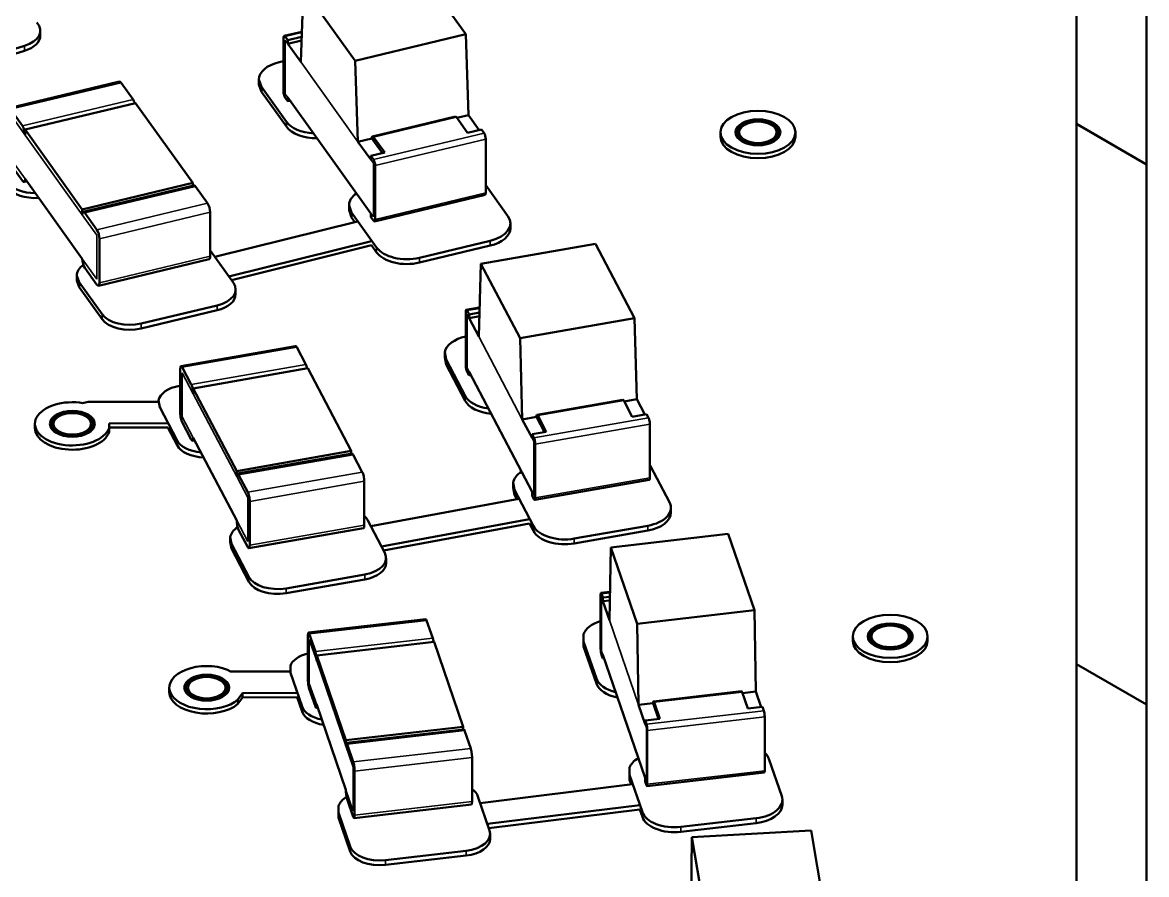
# Model space of a CAD drawing. Header units: inches. Extents: x 9.1 to 24.9, y 4.9 to 17.
# Drawn here: x 20.475 to 21.362, y 12.059 to 12.731 of the extents above; entities that cross this region are included whole.
import ezdxf

# ---------------------------------------------------------------- set-up
doc = ezdxf.new("R2010")
doc.units = ezdxf.units.IN
doc.header["$MEASUREMENT"] = 0
doc.layers.add('Visible (ANSI)', color=7, linetype='Continuous', lineweight=50)
doc.layers.add('Visible Narrow (ANSI)', color=7, linetype='Continuous', lineweight=35)

msp = doc.modelspace()

# ---------------------------------------------------------------- linework, layer by layer
at = {"layer": 'Visible (ANSI)'}
for p, q in [((21.36238260622805, 13.58382475902), (21.36238260622806, 11.46990448206585)), ((20.78433032416037, 12.77887299489674), (20.82500927169524, 12.72217277200917)), ((21.30705280902616, 12.75844619005915), (21.30705275682069, 11.45347485314478)), ((20.69477467877132, 12.7003915011215), (20.69703462030104, 12.7579965492882)), ((20.69703462030104, 12.7579965492882), (20.73771356783591, 12.70129632640063)), ((20.48924358135541, 12.72502282914504), (20.48924358135541, 12.72116536498318)), ((20.68174686444179, 12.72084770129037), (20.69570819611047, 12.72418650226589)), ((20.68121502959303, 12.67685946963686), (20.68121502959303, 12.71929157541735)), ((20.68257099451086, 12.72029466610917), (20.6846049418876, 12.71745965496478)), ((20.69551690487002, 12.72006921066585), (20.6846049418876, 12.71745965496478)), ((20.6846049418876, 12.71456655684339), (20.6846049418876, 12.71745965496478)), ((20.6846049418876, 12.71456655684339), (20.69543237382151, 12.71715589725598)), ((20.6846049418876, 12.71456655684339), (20.69477467877132, 12.7003915011215)), ((20.69551690487002, 12.72006921066585), (20.69551690487002, 12.71931056146176)), ((20.69554512478829, 12.72002987642167), (20.69551690487002, 12.72006921066585)), ((20.82500927169524, 12.72217277200917), (20.73771356783591, 12.70129632640063)), ((20.82500927169524, 12.72217277200917), (20.82726921322496, 12.65826769907718)), ((20.4767569188559, 12.71299499173407), (20.41946682121682, 12.69531522089591)), ((20.4767569188559, 12.70913752757221), (20.41946682121682, 12.69145775673405)), ((20.67769147191018, 12.70015305957451), (20.68121502959303, 12.70099570604828)), ((20.73771356783591, 12.70129632640063), (20.73997350936562, 12.63739125346864)), ((20.4644367212663, 12.66388632450437), (20.55173242512564, 12.68476277011291)), ((20.55296862022925, 12.6839332173411), (20.56246037465406, 12.670703165334)), ((20.66174206600583, 12.68251427429307), (20.66174206600583, 12.68637173845494)), ((20.66370879721726, 12.6806633183333), (20.66174206600583, 12.68637173845494)), ((20.66370879721726, 12.67680585417144), (20.66174206600583, 12.68251427429307)), ((20.68348326106394, 12.65310072431245), (20.66370879721726, 12.6806633183333)), ((20.66370879721726, 12.67680585417144), (20.66370879721726, 12.6806633183333)), ((20.68348326106394, 12.64924326015058), (20.66370879721726, 12.67680585417144)), ((20.68257099451086, 12.67207636408587), (20.6846049418876, 12.66924135294149)), ((20.6846049418876, 12.67213445106289), (20.75014324624934, 12.58078409196625)), ((20.6846049418876, 12.66924135294149), (20.6846049418876, 12.67213445106289)), ((20.68637659543091, 12.66966503735206), (20.6846049418876, 12.66924135294149)), ((20.46567291636991, 12.66305677173257), (20.47516467079472, 12.64982671972546)), ((20.47719861817146, 12.64699170858108), (20.5644943220308, 12.66786815418962)), ((20.5644943220308, 12.66786815418962), (20.6096931526251, 12.60486790653677)), ((20.75141730719679, 12.64155693504272), (20.81688908509129, 12.65721426924913)), ((20.81771321516037, 12.65666123406792), (20.82652698712626, 12.64437618577562)), ((20.82726921322496, 12.65826769907718), (20.81812890378584, 12.65608182778667)), ((20.82726921322496, 12.65826769907718), (20.83566729656537, 12.64656205706612)), ((20.47719861817146, 12.64699170858108), (20.52239744876577, 12.58399146092823)), ((20.47719861817146, 12.64265206139899), (20.47719861817146, 12.64699170858108)), ((20.82652698712626, 12.64437618577562), (20.83743895010867, 12.64698574147668)), ((20.83743895010867, 12.64698574147668), (20.83947289748542, 12.64415073033231)), ((21.02616068320286, 12.64476050104808), (21.02616068320286, 12.64138521990645)), ((21.08521556509262, 12.64476050104808), (21.08521556509262, 12.64138521990645)), ((21.36238260622805, 12.61945871855418), (21.30705280474388, 12.65140339433528)), ((20.75088547234804, 12.64000080916971), (20.73997350936562, 12.63739125346864)), ((20.73997350936562, 12.63739125346864), (20.75014324624934, 12.62321619774674)), ((20.75088547234804, 12.64000080916971), (20.75928355568845, 12.62829516715865)), ((20.76105520923176, 12.62871885156921), (20.75224143726587, 12.64100389986152)), ((20.84082886240325, 12.59693551900082), (20.84082886240325, 12.63936762478132)), ((20.75014324624934, 12.62610929586814), (20.76105520923176, 12.62871885156921)), ((20.75014324624934, 12.62610929586814), (20.75217719362608, 12.62327428472376)), ((20.75014324624934, 12.62610929586814), (20.75014324624934, 12.62321619774674)), ((20.46567291636991, 12.6196602999116), (20.47516467079472, 12.6064302479045)), ((20.75353315854391, 12.57605907339229), (20.75353315854391, 12.61849117917278)), ((20.47719861817146, 12.60793488394222), (20.52239744876577, 12.54493463628936)), ((20.47640086589833, 12.6056006951327), (20.47851118294258, 12.60610536967043)), ((20.52239744876577, 12.58399146092823), (20.6096931526251, 12.60486790653677)), ((20.5231952010389, 12.58198600255565), (20.61049090489823, 12.6028624481642)), ((20.6096931526251, 12.60267166865039), (20.6096931526251, 12.60486790653677)), ((20.61172710000184, 12.60203289539239), (20.62121885442664, 12.58880284338529)), ((20.84082886240325, 12.60306720414738), (20.85833509477902, 12.57866617969739)), ((20.75300132369516, 12.57450294751927), (20.8402970275545, 12.59537939312781)), ((20.52239744876577, 12.57965181374613), (20.52239744876577, 12.58399146092823)), ((20.52443139614251, 12.58115644978385), (20.53392315056731, 12.56792639777675)), ((20.62325280180339, 12.54691100760204), (20.62325280180339, 12.58162818505881)), ((20.73293023607373, 12.58328891653067), (20.73293023607373, 12.58714638069253)), ((20.73489696728517, 12.5814379605709), (20.73293023607373, 12.58714638069253)), ((20.73489696728517, 12.57758049640904), (20.73293023607373, 12.58328891653067)), ((20.75467143113184, 12.55387536655004), (20.73489696728517, 12.5814379605709)), ((20.73489696728517, 12.57758049640904), (20.73489696728517, 12.5814379605709)), ((20.75014324624934, 12.58078409196625), (20.75014324624934, 12.57789099384485)), ((20.62691313597405, 12.54649409353763), (20.73953784975597, 12.5744870934724)), ((20.73748275767972, 12.57397629801354), (20.73489696728517, 12.57758049640904)), ((20.75014324624934, 12.57789099384485), (20.75217719362608, 12.57505598270047)), ((20.86030179897902, 12.57295775957576), (20.86030179897902, 12.5691002954139)), ((20.53595709794405, 12.52603456199351), (20.53595709794405, 12.56075173945027)), ((20.75064848487265, 12.55900055854487), (20.63807973829763, 12.53092960585926)), ((20.75064848487265, 12.55562527740324), (20.64013381614217, 12.52806654435)), ((20.75467143113184, 12.55001790238818), (20.75064848487265, 12.55562527740324)), ((20.8443524200861, 12.55917643845618), (20.78842865318799, 12.5458024655521)), ((20.8443524200861, 12.55531897429432), (20.78842865318799, 12.54194500139023)), ((20.92747186147512, 12.55684059498575), (20.83705230219334, 12.54100475846092)), ((20.92747186147512, 12.55684059498575), (20.95832889409665, 12.49811136848298)), ((20.62352698111589, 12.55121386093326), (20.641606560118, 12.52601377083834)), ((20.52443139614251, 12.53775997796289), (20.53392315056731, 12.52452992595579)), ((20.53515934567092, 12.52370037318398), (20.62245504953026, 12.54457681879252)), ((20.83533802260325, 12.48351243271729), (20.83705230219334, 12.54100475846092)), ((20.83705230219334, 12.54100475846092), (20.86790933481485, 12.48227553195816)), ((20.51806512265308, 12.52778478085336), (20.51806512265308, 12.53164224501522)), ((20.51986331746872, 12.52642314422252), (20.51806512265308, 12.53164224501522)), ((20.51986331746872, 12.52256568006066), (20.51806512265308, 12.52778478085336)), ((20.53794289647082, 12.5012230541276), (20.51986331746872, 12.52642314422252)), ((20.51986331746872, 12.52256568006066), (20.51986331746872, 12.52642314422252)), ((20.53794289647082, 12.49736558996574), (20.51986331746872, 12.52256568006066)), ((20.64340459101703, 12.52079475236113), (20.64340459101703, 12.51693728819927)), ((20.62882234790264, 12.50819460088903), (20.56880660417173, 12.49384208576368)), ((20.62882234790264, 12.50433713672717), (20.56880660417173, 12.48998462160182)), ((20.82505234506274, 12.46065673577105), (20.82505234506274, 12.50308884155154)), ((20.82546965144411, 12.50462138470973), (20.83602254852081, 12.50646959049946)), ((20.82608091281679, 12.50402429878951), (20.82762376444787, 12.50108783746438)), ((20.83590532555658, 12.50253824762927), (20.82762376444787, 12.50108783746438)), ((20.82762376444787, 12.49819473934298), (20.82762376444787, 12.50108783746438)), ((20.82762376444787, 12.49819473934298), (20.83581860763921, 12.49962996196688)), ((20.82762376444787, 12.49819473934298), (20.83533802260325, 12.48351243271729)), ((20.95832889409665, 12.49811136848298), (20.86790933481485, 12.48227553195816)), ((20.95832889409665, 12.49811136848298), (20.96004317368673, 12.43409357312793)), ((20.60029261154177, 12.46024968405368), (20.69071217082356, 12.47608552057851)), ((20.69162906288259, 12.47518989169819), (20.69882903716094, 12.46148640551421)), ((20.86790933481485, 12.48227553195816), (20.86962361440494, 12.4182577366031)), ((20.80851597002707, 12.46733291698713), (20.80851597002707, 12.471190381149)), ((20.80950405431781, 12.46539815761845), (20.80851597002707, 12.471190381149)), ((20.80950405431781, 12.46154069345658), (20.80851597002707, 12.46733291698713)), ((20.59966665196972, 12.42323369185964), (20.59966665196972, 12.45795086931641)), ((20.6012095036008, 12.45935405517336), (20.60840947787915, 12.44565056898938)), ((20.60995232951023, 12.44271410766425), (20.70037188879202, 12.45854994418907)), ((20.70037188879202, 12.45854994418907), (20.73465748059371, 12.39329524807489)), ((20.82450404409359, 12.4368492100114), (20.80950405431781, 12.46539815761845)), ((20.80950405431781, 12.46154069345658), (20.80950405431781, 12.46539815761845)), ((20.82450404409359, 12.43299174584954), (20.80950405431781, 12.46154069345658)), ((20.82608091281679, 12.45580599676622), (20.82762376444787, 12.45286953544108)), ((20.82762376444787, 12.45576263356248), (20.87733787256032, 12.36114332419691)), ((20.82762376444787, 12.45286953544108), (20.82762376444787, 12.45576263356248)), ((20.82901574370485, 12.45311332291511), (20.82762376444787, 12.45286953544108)), ((20.59922324778607, 12.44476197802833), (20.59966665196972, 12.44483963435191)), ((20.60995232951023, 12.44271410766425), (20.64423792131192, 12.37745941155006)), ((20.60995232951023, 12.43837446048215), (20.60995232951023, 12.44271410766425)), ((20.52026636833399, 12.43143434291249), (20.5225157195471, 12.43089637131682)), ((20.5225157195471, 12.43089637131682), (20.52705434288374, 12.43198157242215)), ((20.52705434288374, 12.43198157242215), (20.58267169792838, 12.43198157242215)), ((20.58257205232081, 12.43198157242215), (20.58257205232081, 12.43304782373479)), ((20.58347553434745, 12.42775210406018), (20.58257205232081, 12.43304782373479)), ((20.88134336569652, 12.42176975932689), (20.94915803515786, 12.43364663672051)), ((20.94976929653055, 12.43304955080029), (20.95645498693188, 12.42032488505803)), ((20.96004317368673, 12.43409357312793), (20.95013270803349, 12.43235788103635)), ((20.96004317368673, 12.43409357312793), (20.96636545258512, 12.42206057714961)), ((20.59718978685201, 12.40165018706251), (20.58347553434745, 12.42775210406018)), ((20.58347553434745, 12.42726992103995), (20.58347553434745, 12.42775210406018)), ((20.88864031747054, 12.40844800766441), (20.88195462706921, 12.42117267340668)), ((20.95645498693188, 12.42032488505803), (20.96775743184211, 12.42230436462363)), ((20.96775743184211, 12.42230436462363), (20.96930028347318, 12.41936790329849)), ((20.4849783494283, 12.41471416450289), (20.4849783494283, 12.41133888336126)), ((20.58983242319441, 12.41517104908237), (20.54346601288658, 12.41509764465888)), ((20.54346601288658, 12.41509764465888), (20.54346609640313, 12.41138835533914)), ((20.6012095036008, 12.4159575833524), (20.60840947787915, 12.40225409716842)), ((20.88092605931516, 12.4202372161687), (20.86962361440494, 12.4182577366031)), ((20.86962361440494, 12.4182577366031), (20.87733787256032, 12.40357542997741)), ((20.88092605931516, 12.4202372161687), (20.88724833821356, 12.40820422019039)), ((20.97032885122723, 12.37208505851317), (20.97032885122723, 12.41451716429367)), ((20.58983242319441, 12.41179576794074), (20.54346601288658, 12.41172236351725)), ((20.54346609640313, 12.40801307419751), (20.54346609640313, 12.41138835533914)), ((20.59718978685201, 12.39779272290065), (20.5898324231944, 12.41179576794074)), ((20.60995232951023, 12.40365728302538), (20.64423792131192, 12.3384025869112)), ((20.87733787256032, 12.40646852809881), (20.88864031747054, 12.40844800766441)), ((20.87733787256032, 12.40646852809881), (20.87888072419139, 12.40353206677367)), ((20.87733787256032, 12.40646852809881), (20.87733787256032, 12.40357542997741)), ((20.60932636993818, 12.4013584682881), (20.61100562988207, 12.40165256932294)), ((20.87990929194545, 12.35624922198835), (20.87990929194545, 12.39868132776884)), ((20.64423792131192, 12.37745941155006), (20.73465748059371, 12.39329524807489)), ((20.64486388088396, 12.37541857910524), (20.73528344016575, 12.39125441563007)), ((20.73465748059371, 12.39114478676732), (20.73465748059371, 12.39329524807489)), ((20.73620033222478, 12.39035878674975), (20.74340030650314, 12.37665530056577)), ((20.64423792131192, 12.37311976436797), (20.64423792131192, 12.37745941155006)), ((20.97087715219638, 12.38142709366583), (20.98587714197217, 12.35287814605879)), ((20.645780772943, 12.37452295022492), (20.65298074722135, 12.36081946404094)), ((20.74494315813422, 12.33466201460176), (20.74494315813422, 12.36937919205853)), ((20.86251576618681, 12.36455676346374), (20.86251576618681, 12.3684142276256)), ((20.86350385047755, 12.36262200409505), (20.86251576618681, 12.3684142276256)), ((20.87949198556408, 12.35471667883017), (20.96991154484587, 12.37055251535499)), ((20.86350385047755, 12.35876453993319), (20.86251576618681, 12.36455676346374)), ((20.87850384025333, 12.33407305648801), (20.86350385047755, 12.36262200409505)), ((20.86350385047755, 12.35876453993319), (20.86350385047755, 12.36262200409505)), ((20.87733787256032, 12.36114332419691), (20.87733787256032, 12.35825022607552)), ((20.65452359885242, 12.31882617807694), (20.65452359885242, 12.35354335553371)), ((20.7500669765833, 12.33384906541834), (20.86703739213909, 12.35541455677324)), ((20.86542059286438, 12.35511647224806), (20.86350385047755, 12.35876453993319)), ((20.87733787256032, 12.35825022607552), (20.87888072419139, 12.35531376475038)), ((20.98698966878357, 12.34854801624145), (20.98698966878357, 12.34469055207959)), ((20.65389763928038, 12.31652736333966), (20.74431719856217, 12.33236319986449)), ((20.74742002325193, 12.3388869306705), (20.76113427575649, 12.31278501367284)), ((20.87544499167049, 12.33941267129794), (20.75847455630494, 12.31784717629077)), ((20.8754449916705, 12.33603739015631), (20.76009135177019, 12.31476997897198)), ((20.87850384025333, 12.33021559232614), (20.8754449916705, 12.33603739015631)), ((20.9686529394645, 12.33427354818782), (20.91072794902024, 12.32412875497023)), ((20.639143323023, 12.32152014483077), (20.639143323023, 12.32537760899264)), ((20.64004680504964, 12.32008188931802), (20.639143323023, 12.32537760899264)), ((20.645780772943, 12.33112647840396), (20.65298074722135, 12.31742299221998)), ((20.9686529394645, 12.33041608402596), (20.91072794902024, 12.32027129080837)), ((21.03222959645419, 12.3277768399365), (20.93955697153419, 12.31713412025786)), ((21.03222959645419, 12.3277768399365), (21.05296754407007, 12.26758420437443)), ((20.64004680504964, 12.31622442515616), (20.639143323023, 12.32152014483077)), ((20.6537610575542, 12.29397997232036), (20.64004680504964, 12.32008188931802)), ((20.64004680504964, 12.31622442515616), (20.64004680504964, 12.32008188931802)), ((20.6537610575542, 12.2901225081585), (20.64004680504964, 12.31622442515616)), ((20.93840486333331, 12.25972309501752), (20.93955697153419, 12.31713412025786)), ((20.93955697153419, 12.31713412025786), (20.96029491915007, 12.25694148469579)), ((20.7621513942255, 12.30882611755916), (20.7621513942255, 12.3049686533973)), ((20.74538656231787, 12.29577513970468), (20.68322302349738, 12.28488802572745)), ((20.74538656231787, 12.29191767554282), (20.68322302349738, 12.28103056156559)), ((20.93149221412802, 12.23735520109105), (20.93149221412802, 12.27978730687155)), ((20.93177921531665, 12.28130105556061), (20.93885418885448, 12.28211356044177)), ((20.93218347904855, 12.28067398380754), (20.93322037642934, 12.27766435202944)), ((20.93877771093797, 12.278302568044), (20.93322037642934, 12.27766435202944)), ((20.93322037642934, 12.27477125390804), (20.93322037642934, 12.27766435202944)), ((20.93322037642934, 12.27477125390804), (20.93871951895359, 12.2754027870324)), ((20.93322037642934, 12.27477125390804), (20.93840486333331, 12.25972309501752)), ((21.05296754407007, 12.26758420437443), (20.96029491915008, 12.25694148469579)), ((21.05296754407007, 12.26758420437443), (21.05411965227095, 12.20348510851607)), ((20.70090433268995, 12.24990283192638), (20.79357695760994, 12.26054555160502)), ((20.79418335320779, 12.25960494397542), (20.7990222076515, 12.2455599956776)), ((20.96029491915007, 12.25694148469579), (20.96144702735096, 12.19284238883744)), ((20.70047383090701, 12.21291503143602), (20.70047383090701, 12.24763220889279)), ((20.7015107282878, 12.24896222429678), (20.70634958273151, 12.23491727599896)), ((20.9180517657481, 12.24291886386468), (20.9180517657481, 12.2487391022287)), ((21.13055636940166, 12.24695950935593), (21.13055636940166, 12.2435842282143)), ((21.18961125129142, 12.24695950935593), (21.18961125129142, 12.2435842282143)), ((20.7073864801123, 12.23190764422086), (20.80005910503229, 12.2425503638995)), ((20.80005910503229, 12.2425503638995), (20.82310126904994, 12.17566965771941)), ((20.92813271430676, 12.21365855164789), (20.9180517657481, 12.24291886386468)), ((20.9180517657481, 12.23906139970281), (20.9180517657481, 12.24291886386468)), ((20.92813271430676, 12.20980108748602), (20.9180517657481, 12.23906139970281)), ((20.7073864801123, 12.23190764422086), (20.73042864412994, 12.16502693804077)), ((20.7073864801123, 12.22756799703876), (20.7073864801123, 12.23190764422086)), ((20.93218347904855, 12.23245568178425), (20.93322037642934, 12.22944605000615)), ((20.93322037642934, 12.23233914812754), (20.96663151425493, 12.13536212416642)), ((20.93322037642934, 12.22944605000615), (20.93322037642934, 12.23233914812754)), ((20.93417918841779, 12.22955616199689), (20.93322037642934, 12.22944605000615)), ((20.63697648616026, 12.22068222239381), (20.63942126609793, 12.21927072803868)), ((20.63942126609793, 12.21927072803868), (20.68660126790278, 12.21920027718312)), ((20.68660126790278, 12.21828611031136), (20.68660126790278, 12.22360748212265)), ((20.6958181542459, 12.19153382485601), (20.68660126790278, 12.21828611031136)), ((20.68660126790278, 12.21780392729113), (20.68660126790278, 12.21828611031136)), ((21.30705278769049, 12.22512369803368), (21.36238260622806, 12.1931790124068)), ((20.5910443573763, 12.20650753462825), (20.5910443573763, 12.20313225348661)), ((20.64884427128388, 12.20222305092174), (20.64512319144502, 12.197036352828)), ((20.69194504406061, 12.20229345880302), (20.64884427128388, 12.20222305092174)), ((20.64884427128388, 12.19884776978011), (20.64884427128388, 12.20222305092174)), ((20.7015107282878, 12.20556575247581), (20.70634958273151, 12.191520804178)), ((20.97331810665458, 12.19568647748633), (21.04282257534458, 12.20366851724531)), ((21.04322683907648, 12.20304144549224), (21.04772006105992, 12.18999970778713)), ((21.05411965227095, 12.20348510851607), (21.0434943861444, 12.20226488054699)), ((21.05411965227095, 12.20348510851607), (21.05834532718647, 12.19121993575621)), ((20.64884427128388, 12.19884776978011), (20.64512319144502, 12.19366107168637)), ((20.64512319144502, 12.19366107168637), (20.64512319144502, 12.197036352828)), ((20.69194504406061, 12.19891817766139), (20.64884427128388, 12.19884776978011)), ((20.6958181542459, 12.18767636069415), (20.69194504406061, 12.1989181776614)), ((20.70695597832936, 12.19058019654839), (20.70812261040867, 12.19071417503663)), ((20.7073864801123, 12.19285081958199), (20.73042864412994, 12.12597011340191)), ((20.97303110546596, 12.19417272879727), (20.96144702735096, 12.19284238883744)), ((20.96144702735096, 12.19284238883744), (20.96663151425493, 12.17779422994692)), ((20.97303110546596, 12.19417272879727), (20.97725678038148, 12.1819075560374)), ((20.97821559236992, 12.18201766802814), (20.97372237038648, 12.19505940573326)), ((21.04772006105992, 12.18999970778713), (21.05930413917492, 12.19133004774696)), ((21.05930413917492, 12.19133004774696), (21.06034103655571, 12.18832041596885)), ((20.96663151425493, 12.18068732806832), (20.97821559236992, 12.18201766802814)), ((21.06103230147624, 12.14098879088156), (21.06103230147624, 12.18342089666205)), ((20.73042864412994, 12.16502693804077), (20.82310126904994, 12.17566965771941)), ((20.73085914591289, 12.16295791389228), (20.82353177083288, 12.17360063357092)), ((20.82310126904994, 12.1735511938383), (20.82310126904994, 12.17566965771941)), ((20.82413816643073, 12.17266002594131), (20.82897702087444, 12.15861507764349)), ((20.96663151425493, 12.18068732806832), (20.96766841163572, 12.17767769629021)), ((20.96663151425493, 12.18068732806832), (20.96663151425493, 12.17779422994692)), ((20.96835967655625, 12.13034607120292), (20.96835967655625, 12.17277817698341)), ((20.73042864412994, 12.16068729085868), (20.73042864412994, 12.16502693804077)), ((20.73146554151074, 12.16201730626267), (20.73630439595444, 12.14797235796485)), ((20.83001391825523, 12.11654862122652), (20.83001391825523, 12.15126579868329)), ((21.06439180129751, 12.15021994971773), (21.07447274985616, 12.12095963750094)), ((20.73734129333524, 12.10590590154788), (20.73734129333524, 12.14062307900465)), ((20.95434304693277, 12.13758173988422), (20.95434304693277, 12.14340197824824)), ((20.96442399549142, 12.10832142766743), (20.95434304693277, 12.13758173988422)), ((20.95434304693277, 12.13372427572236), (20.95434304693277, 12.13758173988422)), ((20.96807267536762, 12.12883232251385), (21.06074530028761, 12.13947504219249)), ((20.83645705696713, 12.11538307756208), (20.9567134440533, 12.13021939480178)), ((20.95559798345673, 12.13008177776799), (20.95434304693277, 12.13372427572236)), ((20.96663151425493, 12.13536212416642), (20.96663151425493, 12.13246902604503)), ((20.96663151425493, 12.13246902604503), (20.96766841163572, 12.12945939426692)), ((20.83466959491634, 12.12057123907814), (20.84388648125946, 12.09381895362279)), ((20.7246208405516, 12.10793302924463), (20.7246208405516, 12.11325440105592)), ((20.73146554151074, 12.11862083444171), (20.73630439595444, 12.10457588614389)), ((20.73691079155229, 12.10363527851428), (20.82958341647229, 12.11427799819292)), ((20.96236385131838, 12.11381888647992), (20.84210748184845, 12.09898255207638)), ((21.07496920276155, 12.11804949384867), (21.07496920276155, 12.11419202968681)), ((20.73383772689472, 12.08118074378928), (20.7246208405516, 12.10793302924463)), ((20.7246208405516, 12.10407556508277), (20.7246208405516, 12.10793302924463)), ((20.73383772689472, 12.07732327962741), (20.7246208405516, 12.10407556508277)), ((20.96236385131838, 12.11044360533829), (20.84322294460185, 12.09574488841395)), ((20.96442399549142, 12.10446396350556), (20.96236385131838, 12.11044360533829)), ((21.05417305043308, 12.10341936221053), (20.99480464347315, 12.09660139074104)), ((21.05417305043308, 12.09956189804867), (20.99480464347315, 12.09274392657918)), ((21.09759445416547, 12.09388788407554), (21.00356125164527, 12.0885407764515)), ((21.09759445416547, 12.09388788407554), (21.10801359900364, 12.03281152743926)), ((20.84434031973764, 12.09115840831125), (20.84434031973764, 12.08730094414939)), ((21.00298241026536, 12.03117884682639), (21.00356125164527, 12.0885407764515)), ((21.00356125164527, 12.0885407764515), (21.01398039648344, 12.02746441981522)), ((20.82532676561739, 12.07778212498947), (20.76161432887991, 12.07046528696724)), ((20.82532676561739, 12.0739246608276), (20.76161432887991, 12.06660782280538))]:
    msp.add_line(p, q, dxfattribs=at)
for centre, major_axis, ratio, start_param, end_param in [((20.46562144218434, 12.72502282914504), (0.02362213917106304, -1.051761477560741e-16), 0.5773502691896286, 5.203266545350408, 6.774054633823312), ((20.46562144218434, 12.72116536498318), (0.02362213917106304, -1.73090562470852e-16), 0.5773502691896287, 5.203266545350412, 6.283185307179608), ((20.68257099451086, 12.71740156798777), (-0.0008241300690747196, 0.003446133302601211), 0.3124597141037205, 5.629921726318825, 7.200718053114044), ((20.68757833702783, 12.68637187918815), (-0.02583627102330714, 1.161318227944473e-16), 0.5773502691896287, 5.105077682503323, 6.283194741864672), ((20.55296862022925, 12.67959357015901), (-0.001236195103612373, 0.005169199953901747), 0.3124597141037642, 5.629921726320866, 6.283185307179936), ((20.56246037465406, 12.66636351815191), (-0.001236195103612235, 0.005169199953901781), 0.3124597141037946, 4.899807481531484, 5.629921726320939), ((20.68257099451086, 12.67496946220727), (0.0008241300690748307, -0.003446133302601184), 0.3124597141037206, 4.05912539952482, 5.629921726318155), ((20.70735320943847, 12.65880914443408), (-0.02583665257452761, 1.176402042271673e-16), 0.5773502691896288, 0.3926997014552462, 1.472403422458034), ((20.81771321516037, 12.65376813594653), (-0.0008241300690748751, 0.003446133302601175), 0.3124597141037639, 5.629921726323513, 6.28318530718004), ((20.47516467079472, 12.64548707254337), (-0.001236195103612428, 0.005169199953901733), 0.3124597141037622, 4.059125399524383, 5.62992172631883), ((20.70735320943847, 12.65495168027222), (-0.02583665257452762, 1.166371037919937e-16), 0.5773502691896287, 0.3926997014554612, 1.581656385291703), ((20.83947289748542, 12.64125763221091), (-0.0008241300690748307, 0.003446133302601184), 0.3124597141037206, 4.05912539952482, 5.629921726318155), ((20.75224143726587, 12.63811080174012), (-0.0008241300690747198, 0.003446133302601212), 0.3124597141037205, 5.629921726318827, 7.200718053114044), ((21.05568812414774, 12.64138521990645), (-0.02952744094488195, 1.890431249860424e-16), 0.5773502691896287, 1.776356839400229e-14, 3.141592653589811), ((20.75217719362608, 12.62038118660237), (-0.0008241300690748307, 0.003446133302601184), 0.3124597141037206, 4.05912539952482, 5.629921726318155), ((20.47516467079472, 12.6107698950866), (0.001236195103612261, -0.005169199953901772), 0.3124597141037622, 5.629921726319502, 7.200718053116118), ((20.48518880869427, 12.61039269928516), (-0.02362218073783469, 1.025536803949687e-16), 0.5773502691896286, 0.3927024316798491, 1.57211272600621), ((20.48518880869427, 12.6065352351233), (-0.02362218073783469, 1.065420717529063e-16), 0.5773502691896286, 0.3927024316798491, 1.686747971917255), ((20.61172710000184, 12.59769324821029), (-0.001236195103612004, 0.005169199953901834), 0.3124597141037639, 5.629921726322984, 6.283185307182542), ((20.75876650709574, 12.58714652142575), (-0.02583627102330714, 1.161318227944473e-16), 0.5773502691896287, 5.596177471975642, 6.283194741864579), ((20.83947289748542, 12.59882552643041), (0.0008241300690747196, -0.003446133302601211), 0.3124597141037205, 0, 0.9175327459354241), ((20.52443139614251, 12.57681680260175), (-0.001236195103612261, 0.005169199953901772), 0.3124597141037622, 5.629921726319502, 7.200718053115473), ((20.62121885442664, 12.58446319620319), (-0.001236195103612428, 0.005169199953901733), 0.3124597141037622, 4.059125399524383, 5.62992172631883), ((20.75217719362608, 12.57794908082187), (0.0008241300690747196, -0.003446133302601211), 0.3124597141037205, 5.629921726318825, 7.20071805311501), ((20.83446514640449, 12.57295775957576), (0.02583665257452762, -1.113228057418187e-16), 0.5773502691896286, 5.105088681840128, 6.67588500863496), ((20.53392315056731, 12.56358675059465), (-0.001236195103612428, 0.005169199953901733), 0.3124597141037622, 4.059125399524383, 5.62992172631883), ((20.83446514640449, 12.5691002954139), (0.02583665257452762, -7.171111641870333e-17), 0.5773502691896287, 5.105088681840027, 6.283185307179585), ((20.62121885442664, 12.54974601874642), (0.001236195103612261, -0.005169199953901772), 0.3124597141037622, 0, 0.9175327459358869), ((20.60170296210229, 12.54599467782657), (0.02362218073783469, -1.072250337513223e-16), 0.5773502691896287, 0.3927024316799441, 0.4220004929026322), ((20.77854137950638, 12.55958378667168), (-0.02583665257452762, 1.657548770155792e-15), 0.5773502691896285, 0.3926997014556441, 1.963496028250409), ((20.77854137950638, 12.55572632250981), (-0.02583665257452762, 1.657548770155792e-15), 0.5773502691896285, 0.3926997014556441, 1.963496028250409), ((20.54168752180295, 12.5316420987749), (-0.02362239915118116, 1.061452334823423e-16), 0.5773502691896285, 5.607016842894448, 6.283174584489265), ((20.52443139614251, 12.54209962514498), (0.001236195103612428, -0.005169199953901733), 0.3124597141037622, 4.059125399524383, 5.62992172631883), ((20.53392315056731, 12.52886957313788), (0.001236195103612261, -0.005169199953901772), 0.3124597141037622, 5.629921726319502, 7.200718053115473), ((20.6197822559566, 12.52079475236113), (0.02362233506043312, -1.085909577481545e-16), 0.5773502691896287, 5.105097944910593, 6.675871967218553), ((20.6197822559566, 12.51693728819927), (0.02362233506043312, -6.556515069875722e-17), 0.5773502691896286, 5.105097944910591, 6.283185307179585), ((20.55976691548442, 12.50644223723429), (-0.02362218073783469, 1.024442997624099e-16), 0.5773502691896286, 0.3927024316799441, 1.963489519704112), ((20.82608091281679, 12.50113120066812), (-0.0006112613726885911, 0.003490184041609997), 0.237016446473831, 5.646810199859577, 7.217606526653484), ((20.55976691548442, 12.50258477307243), (-0.02362218073783469, 1.024442997624099e-16), 0.5773502691896286, 0.3927024316799441, 1.963489519704112), ((20.83422792723103, 12.46972839766123), (-0.02583634901527564, 1.181524257259794e-16), 0.5773502691896286, 5.075455339015368, 6.185017357177196), ((20.69162906288259, 12.47085024451609), (-0.0009168920590328248, 0.005235276062415006), 0.2370164464738465, 5.646810199862189, 6.283185307180037), ((20.6012095036008, 12.45501440799127), (-0.000916892059033063, 0.005235276062414963), 0.2370164464738742, 5.646810199859567, 7.217606526654437), ((20.69882903716094, 12.45714675833211), (-0.0009168920590329765, 0.005235276062414979), 0.237016446473824, 4.923934523954741, 5.646810199859516), ((20.82608091281679, 12.45869909488762), (0.0006112613726886768, -0.003490184041609982), 0.237016446473831, 4.076013873062552, 5.646810199858382), ((20.60608019991277, 12.43171110782767), (-0.02362188458751973, 1.065420717529063e-16), 0.5773502691896286, 5.006908026534383, 6.185014352880344), ((20.60840947787915, 12.44131092180729), (-0.0009168920590331914, 0.005235276062414942), 0.2370164464738742, 4.076013873063346, 5.646810199858374), ((20.51450589788609, 12.41471416450289), (0.02952754845779534, -1.324946276927168e-16), 0.5773502691896286, 1.374449150884198, 6.086838131268838), ((20.84922791970966, 12.44117914593378), (-0.025836312832441, 1.154205777323151e-16), 0.5773502691896286, 0.2945155456136614, 1.322696305976014), ((20.84922791970966, 12.43732168177192), (-0.025836312832441, 1.178109447267713e-16), 0.5773502691896286, 0.2945155456135726, 1.408254937358932), ((20.94976929653055, 12.4301564526789), (-0.0006112613726885931, 0.003490184041609996), 0.2370164464738466, 5.646810199859367, 6.283185307179668), ((20.6012095036008, 12.4202972305345), (0.0009168920590331914, -0.005235276062414942), 0.2370164464738742, 4.076013873063346, 5.646810199858374), ((20.88195462706921, 12.41827957528528), (-0.000611261372688591, 0.003490184041609997), 0.237016446473831, 5.646810199859576, 7.217606526653483), ((20.96930028347318, 12.4164748051771), (-0.0006112613726886768, 0.003490184041609982), 0.237016446473831, 4.076013873062552, 5.646810199858382), ((20.51450589788609, 12.41133888336126), (0.02952754845779534, -1.324946276927168e-16), 0.5773502691896286, 3.141592653589801, 6.086838131268838), ((20.60840947787915, 12.40659374435052), (0.000916892059033063, -0.005235276062414963), 0.2370164464738742, 5.646810199859567, 7.217606526654437), ((20.87888072419139, 12.40063896865227), (-0.0006112613726886768, 0.003490184041609982), 0.237016446473831, 4.076013873062552, 5.646810199858382), ((20.61979474358309, 12.40560927717182), (-0.02362217712885831, 1.051761477560741e-16), 0.5773502691896288, 0.2945326792176246, 1.409425707275206), ((20.61979474358309, 12.40175181300996), (-0.02362217712885831, 1.03980964258846e-16), 0.5773502691896286, 0.2945326792176255, 1.4990225534234), ((20.73620033222478, 12.38601913956765), (-0.0009168920590330093, 0.005235276062414975), 0.2370164464738466, 5.646810199859759, 6.283185307179087), ((20.88822772339077, 12.36695224413783), (-0.02583634901527565, 1.14737615733899e-16), 0.5773502691896286, 5.549541473304377, 6.185017357177195), ((20.94615327657948, 12.37709715774393), (0.02583631283244099, -1.161035397307312e-16), 0.5773502691896287, 0.2945155455732991, 0.3604994197326086), ((20.645780772943, 12.37018330304283), (-0.000916892059033063, 0.005235276062414963), 0.2370164464738742, 5.646810199859567, 7.217606526654437), ((20.74340030650314, 12.37231565338367), (-0.0009168920590331914, 0.005235276062414942), 0.2370164464738742, 4.076013873063346, 5.646810199858374), ((20.96930028347318, 12.3740426993966), (0.0006112613726885911, -0.003490184041609997), 0.237016446473831, 0, 0.9344212194738981), ((20.65298074722135, 12.35647981685885), (-0.0009168920590331914, 0.005235276062414942), 0.2370164464738742, 4.076013873063346, 5.646810199858374), ((20.87888072419139, 12.35820686287177), (0.0006112613726885911, -0.003490184041609997), 0.237016446473831, 5.646810199859577, 7.217606526653484), ((20.96115308309156, 12.34854801624145), (0.02583658569200793, -1.202013117212276e-16), 0.5773502691896287, 5.006908900547145, 6.577711232587069), ((20.72481506652002, 12.33492784056168), (0.02362217712885831, -1.044931857576581e-16), 0.5773502691896286, 0.2945326791734786, 0.5508412180824296), ((20.96115308309156, 12.34469055207959), (0.02583658569200793, -7.171093078242007e-17), 0.5773502691896288, 5.006908900547143, 6.283185307179585), ((20.66265147061496, 12.32404089308552), (-0.02362188458751973, 1.065420717529063e-16), 0.5773502691896286, 5.55469695572926, 6.185014352880344), ((20.645780772943, 12.33546612558606), (0.0009168920590331914, -0.005235276062414942), 0.2370164464738742, 4.076013873063346, 5.646810199858374), ((20.74340030650314, 12.3375984759269), (0.000916892059033063, -0.005235276062414963), 0.2370164464738742, 0, 0.9344212194748511), ((20.9032277158694, 12.33840299241039), (-0.02583631283244099, 1.14737615733899e-16), 0.5773502691896286, 0.2945155456136614, 1.865334690084964), ((20.9032277158694, 12.33454552824852), (-0.02583631283244099, 1.14737615733899e-16), 0.5773502691896286, 0.2945155456136614, 1.865334690084964), ((20.65298074722135, 12.32176263940208), (0.000916892059033063, -0.005235276062414963), 0.2370164464738742, 5.646810199859567, 7.217606526654437), ((20.73852921709664, 12.30882611755916), (0.02362217712885832, -1.051761477560741e-16), 0.5773502691896286, 5.006921659592624, 6.577703121968643), ((20.73852921709664, 12.3049686533973), (0.02362217712885831, -6.556471235058055e-17), 0.5773502691896286, 5.006921659592624, 6.283185307179585), ((20.67636601428528, 12.29793906242967), (-0.02362217712885831, 1.03810223759242e-16), 0.5773502691896286, 0.2945326792176246, 1.865314141640139), ((20.67636601428528, 12.2940815982678), (-0.02362217712885831, 1.03810223759242e-16), 0.5773502691896286, 0.2945326792176246, 1.865314141640139), ((20.93218347904855, 12.27778088568614), (-0.000404263731900454, 0.003520169874469149), 0.1592905808982135, 5.658530414613367, 7.229326741409214), ((20.79418335320779, 12.25526529679332), (-0.0006063955978507381, 0.005280254811703718), 0.1592905808981973, 5.658530414617738, 6.2831853071863), ((20.94339183363504, 12.24582904413928), (-0.02583649269484257, 1.195183497228115e-16), 0.5773502691896285, 5.191030861293294, 6.086838971363331), ((20.7015107282878, 12.24462257711468), (-0.0006063955978506809, 0.005280254811703723), 0.1592905808982135, 5.658530414613365, 7.229326741409665), ((20.7990222076515, 12.2412203484955), (-0.0006063955978506083, 0.005280254811703733), 0.1592905808982049, 4.940715325953962, 5.658530414613403), ((20.70634958273151, 12.23057762881686), (-0.0006063955978507679, 0.005280254811703714), 0.1592905808982136, 4.087734087815639, 5.658530414610684), ((20.93218347904855, 12.23534877990565), (0.000404263731900512, -0.003520169874469143), 0.1592905808982135, 4.08773408781706, 5.658530414610687), ((21.16008381034654, 12.2435842282143), (-0.02952744094488195, 1.890431249860424e-16), 0.5773502691896287, 1.776356839400229e-14, 3.141592653589811), ((20.70976948608748, 12.2209467619391), (-0.02362212161444886, 1.072250337513223e-16), 0.5773502691896288, 5.116840759859231, 6.086833382449271), ((20.62057189992871, 12.20650753462824), (-0.02952754255240164, 1.906829899577656e-15), 0.5773502691896288, 4.123341883817648, 8.835731603306954), ((20.7015107282878, 12.20990539965791), (0.0006063955978507679, -0.005280254811703714), 0.1592905808982136, 4.087734087815639, 5.658530414610684), ((20.95347284562518, 12.21656863420752), (-0.02583656317606304, 1.126887297386508e-16), 0.5773502691896288, 0.1963474657890867, 1.16967858822037), ((20.95347284562518, 12.21271117004565), (-0.02583656317606304, 1.13371691737067e-16), 0.5773502691896288, 0.1963474657890885, 1.229517883780831), ((20.62057189992871, 12.20313225348661), (-0.02952754255240164, 1.906829899577656e-15), 0.5773502691896288, 0, 2.552546296127367), ((21.04322683907648, 12.20014834737084), (-0.0004042637319003582, 0.00352016987446916), 0.1592905808981974, 5.658530414602184, 6.283185307167571), ((20.71898633683978, 12.19419453131022), (-0.02362208206807091, 1.072250337513223e-16), 0.5773502691896286, 0.1963512313337219, 1.242570323889948), ((20.70634958273151, 12.19586045136009), (0.0006063955978506809, -0.005280254811703723), 0.1592905808982135, 5.658530414613365, 7.229326741409665), ((20.97372237038648, 12.19216630761186), (-0.000404263731900454, 0.003520169874469149), 0.1592905808982135, 5.658530414613367, 7.229326741409214), ((20.71898633683978, 12.19033706714836), (-0.02362208206807091, 1.065420717529062e-16), 0.5773502691896287, 0.1963512313337219, 1.305227918077144), ((21.06034103655571, 12.18542731784745), (-0.000404263731900512, 0.003520169874469143), 0.1592905808982135, 4.08773408781706, 5.658530414610687), ((20.82413816643073, 12.16832037875921), (-0.000606395597850357, 0.005280254811703761), 0.1592905808981974, 5.65853041461361, 6.283185307180837), ((20.96766841163572, 12.17478459816881), (-0.000404263731900512, 0.003520169874469143), 0.1592905808982135, 4.08773408781706, 5.658530414610687), ((20.73146554151074, 12.15767765908057), (-0.0006063955978506809, 0.005280254811703723), 0.1592905808982135, 5.658530414613365, 7.229326741409665), ((20.82897702087444, 12.15427543046139), (-0.0006063955978507679, 0.005280254811703714), 0.1592905808982136, 4.087734087815639, 5.658530414610684), ((21.03905166997824, 12.14730986715858), (0.02583656317606305, -1.14737615733899e-16), 0.5773502691896286, 0.1963474657510496, 0.5533727409333329), ((20.73630439595444, 12.14363271078276), (-0.0006063955978507679, 0.005280254811703714), 0.1592905808982136, 4.087734087815639, 5.658530414610684), ((20.97968311481971, 12.14049192015882), (-0.02583649269484257, 1.14396134734691e-16), 0.5773502691896286, 5.506200235385653, 6.08683897136333), ((21.06034103655571, 12.14299521206696), (0.000404263731900454, -0.003520169874469149), 0.1592905808982135, 0, 0.9461414342296282), ((20.96766841163572, 12.13235249238832), (0.000404263731900454, -0.003520169874469149), 0.1592905808982135, 5.658530414613367, 7.229326741409214), ((20.74778905873631, 12.11059368087237), (-0.02362212161444888, 1.075665147505304e-16), 0.5773502691896285, 5.500219816222145, 6.086833382449271), ((20.73146554151074, 12.1229604816238), (0.0006063955978507679, -0.005280254811703714), 0.1592905808982136, 4.087734087815639, 5.658530414610684), ((20.81150141232162, 12.11791053262441), (0.02362208206807091, -1.051761477560741e-16), 0.5773502691896286, 0.1963512312921951, 0.6702040631779616), ((21.04913263958549, 12.11804949384867), (0.02583656317606304, -1.167865017291472e-16), 0.5773502691896287, 4.908736446175066, 6.479536948777477), ((20.82897702087444, 12.11955825300462), (0.0006063955978506809, -0.005280254811703723), 0.1592905808982135, 0, 0.9461414342300785), ((21.04913263958549, 12.11419202968681), (0.02583656317606305, -7.1710868288119e-17), 0.5773502691896287, 4.908736446175064, 6.283185307179585), ((20.73630439595444, 12.10891553332599), (0.0006063955978506809, -0.005280254811703723), 0.1592905808982135, 5.658530414613365, 7.229326741409665), ((20.98976412680984, 12.11123151022706), (-0.02583656317606304, 1.188353877243954e-16), 0.5773502691896288, 0.1963474657890885, 1.767147968402979), ((20.98976412680984, 12.1073740460652), (-0.02583656317606304, 1.188353877243954e-16), 0.5773502691896288, 0.1963474657890885, 1.767147968402979), ((20.82071795799823, 12.09115840831125), (0.02362236173940949, -1.031272617608259e-16), 0.5773502691896287, 4.908752050870543, 6.479522136663681), ((20.82071795799823, 12.08730094414939), (0.02362236173940949, -1.730921933341705e-16), 0.5773502691896287, 4.90875205087041, 6.283185307179608), ((20.7570059094886, 12.08384145024349), (-0.02362208206807091, 1.072250337513223e-16), 0.5773502691896285, 0.1963512313337219, 1.767144995492412), ((20.7570059094886, 12.07998398608162), (-0.02362208206807091, 1.072250337513223e-16), 0.5773502691896285, 0.1963512313337219, 1.767144995492412)]:
    msp.add_ellipse(centre, major_axis=major_axis, ratio=ratio, start_param=start_param, end_param=end_param, dxfattribs=at)
for centre, major_axis, ratio in [((21.05568812414774, 12.64476050104808), (-0.02952744094488195, -1.628181404223901e-15), 0.5773502691896286), ((21.05568812414774, 12.64476050104808), (0.0177165354330709, -7.785766781943148e-17), 0.5773502691896286), ((21.05568812414774, 12.64476050104808), (-0.01621122047244098, -8.939972559266302e-16), 0.5773502691896286), ((21.05568812414774, 12.64476050104808), (-0.01476377952755908, 9.486342157999152e-16), 0.5773502691896287), ((20.51450589788609, 12.41471416450289), (0.0177165354330709, -7.922359181626363e-17), 0.5773502691896287), ((20.51450589788609, 12.41471416450289), (-0.01621122047244098, -8.939972559266302e-16), 0.5773502691896286), ((20.51450589788609, 12.41471416450289), (-0.01476377952755908, 9.486342157999152e-16), 0.5773502691896287), ((21.16008381034654, 12.24695950935593), (-0.02952744094488195, -1.628181404223901e-15), 0.5773502691896286), ((21.16008381034654, 12.24695950935593), (0.0177165354330709, -8.19554398099279e-17), 0.5773502691896287), ((21.16008381034654, 12.24695950935593), (-0.01621122047244098, -8.939972559266302e-16), 0.5773502691896286), ((21.16008381034654, 12.24695950935593), (-0.01476377952755908, 9.486342157999152e-16), 0.5773502691896287), ((20.62057191506407, 12.20650753636632), (0.0177165354330709, -7.922359181626363e-17), 0.5773502691896287), ((20.62057191506407, 12.20650753636632), (-0.01621122047244098, -8.939972559266302e-16), 0.5773502691896286), ((20.62057191506407, 12.20650753636632), (-0.01476377952755908, 9.486342157999152e-16), 0.5773502691896287)]:
    msp.add_ellipse(centre, major_axis=major_axis, ratio=ratio, dxfattribs=at)
at = {"layer": 'Visible Narrow (ANSI)'}
for p, q in [((20.68257099451086, 12.72029466610917), (20.69567848883085, 12.72342927503192)), ((20.68257099451086, 12.71740156798777), (20.6846049418876, 12.71456655684339)), ((20.68257099451086, 12.67496946220727), (20.68257099451086, 12.71740156798777)), ((20.4767569188559, 12.70913752757221), (20.4767569188559, 12.71299499173407)), ((20.73997350936562, 12.63739125346864), (20.69477467877132, 12.7003915011215)), ((20.46567291636991, 12.66305677173257), (20.55296862022925, 12.6839332173411)), ((20.47516467079472, 12.64982671972546), (20.56246037465406, 12.670703165334)), ((20.68257099451086, 12.67496946220727), (20.6846049418876, 12.67213445106289)), ((20.46567291636991, 12.65871712455047), (20.47719861817146, 12.64265206139899)), ((20.68348326106394, 12.64924326015058), (20.68348326106394, 12.65310072431245)), ((20.75224143726587, 12.64100389986152), (20.81771321516037, 12.65666123406792)), ((20.75217719362608, 12.62327428472376), (20.83947289748542, 12.64415073033231)), ((20.47719861817146, 12.64265206139899), (20.52239744876577, 12.57965181374613)), ((20.75353315854391, 12.61849117917278), (20.84082886240325, 12.63936762478132)), ((20.46567291636991, 12.6239999470937), (20.47719861817146, 12.60793488394222)), ((20.75014324624934, 12.62321619774674), (20.75217719362608, 12.62038118660237)), ((20.75217719362608, 12.57794908082187), (20.75217719362608, 12.62038118660237)), ((20.52443139614251, 12.58115644978385), (20.61172710000184, 12.60203289539239)), ((20.75353315854391, 12.57605907339229), (20.84082886240325, 12.59693551900082)), ((20.53392315056731, 12.56792639777675), (20.62121885442664, 12.58880284338529)), ((20.53595709794405, 12.56075173945027), (20.62325280180339, 12.58162818505881)), ((20.75014324624934, 12.58078409196625), (20.75217719362608, 12.57794908082187)), ((20.52239744876577, 12.57965181374613), (20.53392315056731, 12.56358675059465)), ((20.53392315056731, 12.52886957313788), (20.53392315056731, 12.56358675059465)), ((20.8443524200861, 12.55531897429432), (20.8443524200861, 12.55917643845618)), ((20.53595709794405, 12.52603456199351), (20.62325280180339, 12.54691100760204)), ((20.75467143113184, 12.55001790238818), (20.75467143113184, 12.55387536655004)), ((20.78842865318799, 12.54194500139023), (20.78842865318799, 12.5458024655521)), ((20.52239744876577, 12.54493463628936), (20.53392315056731, 12.52886957313788)), ((20.53794289647082, 12.49736558996574), (20.53794289647082, 12.5012230541276)), ((20.62882234790264, 12.50433713672717), (20.62882234790264, 12.50819460088903)), ((20.82608091281679, 12.50402429878951), (20.83600144256377, 12.50576175347919)), ((20.82608091281679, 12.50113120066812), (20.82762376444787, 12.49819473934298)), ((20.82608091281679, 12.45869909488762), (20.82608091281679, 12.50113120066812)), ((20.56880660417173, 12.48998462160182), (20.56880660417173, 12.49384208576368)), ((20.86962361440494, 12.4182577366031), (20.83533802260325, 12.48351243271729)), ((20.6012095036008, 12.45935405517336), (20.69162906288259, 12.47518989169819)), ((20.60840947787915, 12.44565056898938), (20.69882903716094, 12.46148640551421)), ((20.82608091281679, 12.45869909488762), (20.82762376444787, 12.45576263356248)), ((20.6012095036008, 12.4202972305345), (20.6012095036008, 12.45501440799127)), ((20.6012095036008, 12.45501440799127), (20.60995232951023, 12.43837446048215)), ((20.60995232951023, 12.43837446048215), (20.64423792131192, 12.37311976436797)), ((20.82450404409359, 12.43299174584954), (20.82450404409359, 12.4368492100114)), ((20.88195462706921, 12.42117267340668), (20.94976929653055, 12.43304955080029)), ((20.6012095036008, 12.4202972305345), (20.60995232951023, 12.40365728302538)), ((20.87888072419139, 12.40353206677367), (20.96930028347318, 12.41936790329849)), ((20.87990929194545, 12.39868132776884), (20.97032885122723, 12.41451716429367)), ((20.87733787256032, 12.40357542997741), (20.87888072419139, 12.40063896865227)), ((20.59718978685201, 12.39779272290065), (20.59718978685201, 12.40165018706251)), ((20.87888072419139, 12.35820686287177), (20.87888072419139, 12.40063896865227)), ((20.645780772943, 12.37452295022492), (20.73620033222478, 12.39035878674975)), ((20.64423792131192, 12.37311976436797), (20.65298074722135, 12.35647981685885)), ((20.65298074722135, 12.36081946404094), (20.74340030650314, 12.37665530056577)), ((20.65452359885242, 12.35354335553371), (20.74494315813422, 12.36937919205853)), ((20.87990929194545, 12.35624922198835), (20.97032885122723, 12.37208505851317)), ((20.87733787256032, 12.36114332419691), (20.87888072419139, 12.35820686287177)), ((20.65298074722135, 12.32176263940208), (20.65298074722135, 12.35647981685885)), ((20.64423792131192, 12.3384025869112), (20.65298074722135, 12.32176263940208)), ((20.65452359885242, 12.31882617807694), (20.74494315813422, 12.33466201460176)), ((20.87850384025333, 12.33021559232614), (20.87850384025333, 12.33407305648801)), ((20.9686529394645, 12.33041608402596), (20.9686529394645, 12.33427354818782)), ((20.91072794902024, 12.32027129080837), (20.91072794902024, 12.32412875497023)), ((20.6537610575542, 12.2901225081585), (20.6537610575542, 12.29397997232036)), ((20.74538656231787, 12.29191767554282), (20.74538656231787, 12.29577513970468)), ((20.68322302349738, 12.28103056156559), (20.68322302349738, 12.28488802572745)), ((20.93218347904855, 12.28067398380754), (20.93884064206203, 12.28143850644698)), ((20.93218347904855, 12.27778088568614), (20.93322037642934, 12.27477125390804)), ((20.93218347904855, 12.23534877990565), (20.93218347904855, 12.27778088568614)), ((20.7015107282878, 12.24896222429678), (20.79418335320779, 12.25960494397542)), ((20.96144702735096, 12.19284238883744), (20.93840486333331, 12.25972309501752)), ((20.7015107282878, 12.20990539965791), (20.7015107282878, 12.24462257711468)), ((20.7015107282878, 12.24462257711468), (20.7073864801123, 12.22756799703876)), ((20.70634958273151, 12.23491727599896), (20.7990222076515, 12.2455599956776)), ((20.93218347904855, 12.23534877990565), (20.93322037642934, 12.23233914812754)), ((20.7073864801123, 12.22756799703876), (20.73042864412994, 12.16068729085868)), ((20.7015107282878, 12.20990539965791), (20.7073864801123, 12.19285081958199)), ((20.92813271430676, 12.20980108748602), (20.92813271430676, 12.21365855164789)), ((20.97372237038648, 12.19505940573326), (21.04322683907648, 12.20304144549224)), ((20.6958181542459, 12.18767636069415), (20.6958181542459, 12.19153382485601)), ((20.96766841163572, 12.17767769629021), (21.06034103655571, 12.18832041596885)), ((20.96835967655625, 12.17277817698341), (21.06103230147624, 12.18342089666205)), ((20.73146554151074, 12.16201730626267), (20.82413816643073, 12.17266002594131)), ((20.96663151425493, 12.17779422994692), (20.96766841163572, 12.17478459816881)), ((20.96766841163572, 12.13235249238832), (20.96766841163572, 12.17478459816881)), ((20.73042864412994, 12.16068729085868), (20.73630439595444, 12.14363271078276)), ((20.73630439595444, 12.14797235796485), (20.82897702087444, 12.15861507764349)), ((20.73734129333524, 12.14062307900465), (20.83001391825523, 12.15126579868329)), ((20.73630439595444, 12.10891553332599), (20.73630439595444, 12.14363271078276)), ((20.96835967655625, 12.13034607120292), (21.06103230147624, 12.14098879088156)), ((20.96663151425493, 12.13536212416642), (20.96766841163572, 12.13235249238832)), ((20.73042864412994, 12.12597011340191), (20.73630439595444, 12.10891553332599)), ((20.73734129333524, 12.10590590154788), (20.83001391825523, 12.11654862122652)), ((20.96442399549142, 12.10446396350556), (20.96442399549142, 12.10832142766743)), ((21.05417305043308, 12.09956189804867), (21.05417305043308, 12.10341936221053)), ((20.99480464347315, 12.09274392657918), (20.99480464347315, 12.09660139074104)), ((20.73383772689472, 12.07732327962741), (20.73383772689472, 12.08118074378928)), ((20.82532676561739, 12.0739246608276), (20.82532676561739, 12.07778212498947)), ((20.76161432887991, 12.06660782280538), (20.76161432887991, 12.07046528696724))]:
    msp.add_line(p, q, dxfattribs=at)

doc.saveas('drawing.dxf')
